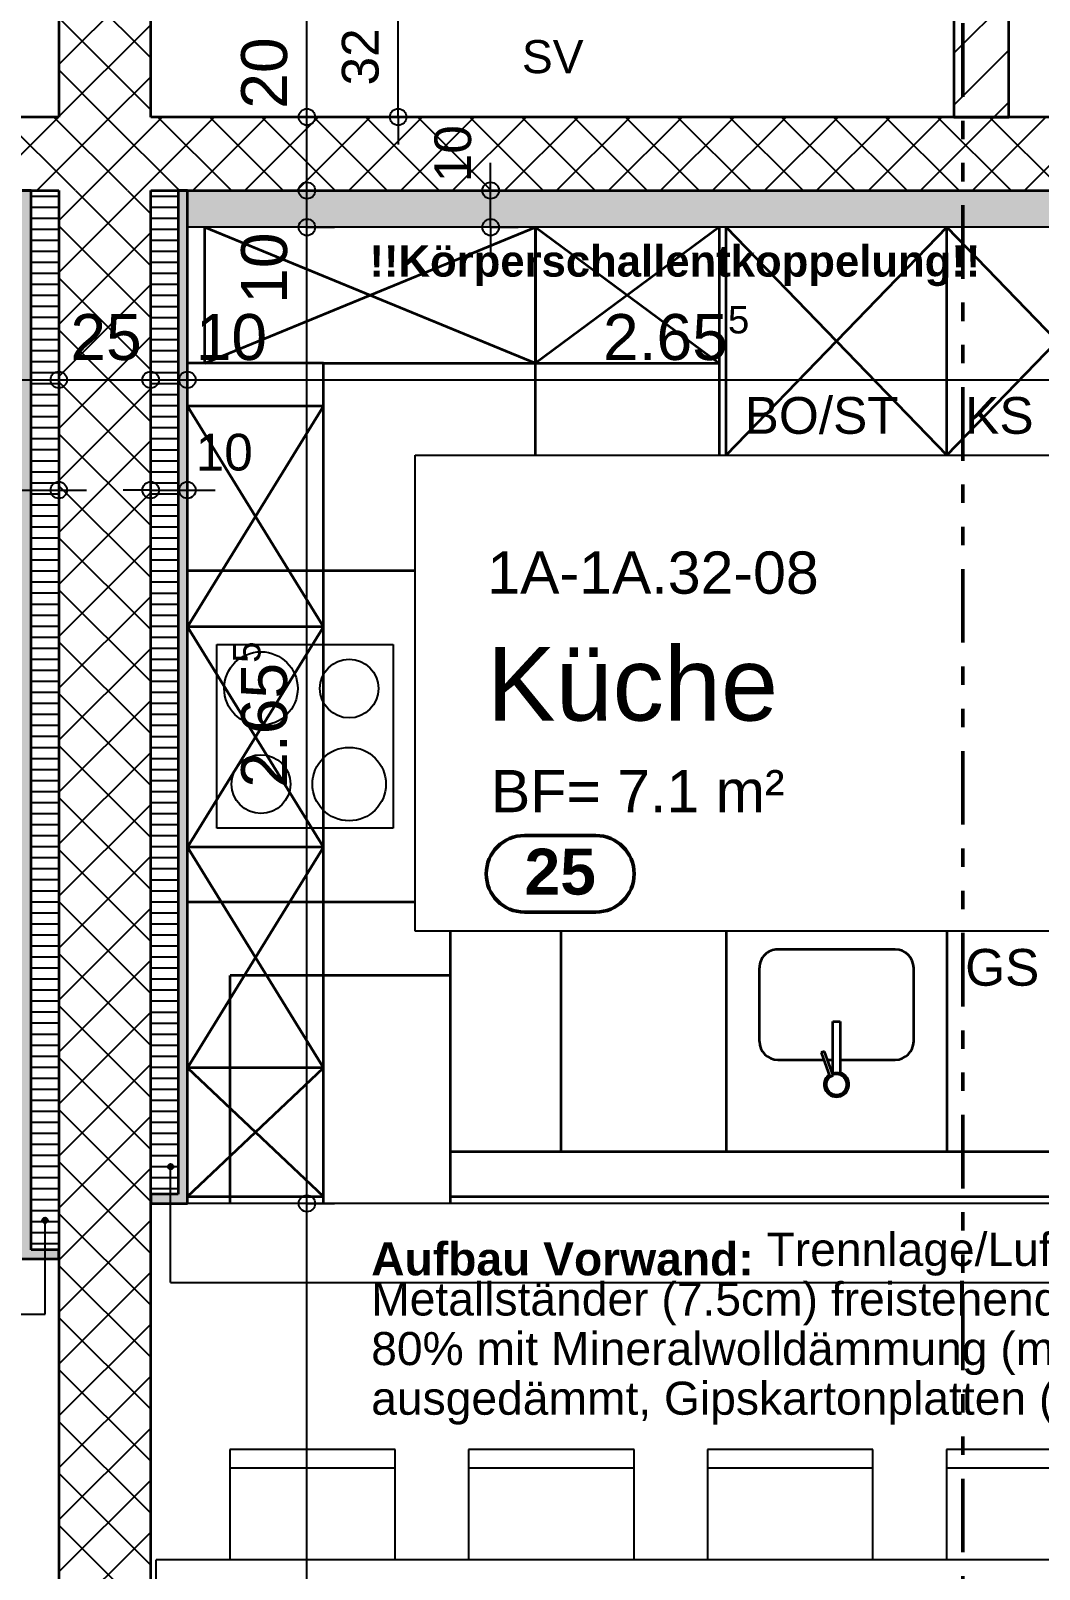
# Model space of a CAD drawing. Header units: centimetres. Extents: x 0.3 to 84.3, y 0.3 to 59.7.
# Drawn here: x 47.43 to 52.92, y 20.11 to 28.48 of the extents above; entities that cross this region are included whole.
import ezdxf

# ---------------------------------------------------------------- set-up
doc = ezdxf.new("R2010")
doc.units = ezdxf.units.CM
for name, pattern in [('AUSGEZOGEN', [0]), ('LINIE_23', [0.79, 0.4, -0.13, 0, -0.13, 0, -0.13]), ('RAND', [44.45, 12.7, -6.35, 12.7, -6.35, 0, -6.35]), ('VERDECKT', [9.525, 6.35, -3.175])]:
    doc.linetypes.add(name, pattern=pattern)
for name, color, linetype, lineweight in [('Bauachsen grob', 7, 'RAND', 25), ('Detailmasse', 7, 'AUSGEZOGEN', 25), ('Kueche', 7, 'AUSGEZOGEN', 25), ('Leichtbauwaende', 7, 'AUSGEZOGEN', 35), ('Raumbezeichnung', 7, 'AUSGEZOGEN', 35), ('Text Werkplan Ausfuehrung', 7, 'AUSGEZOGEN', 50), ('Wand Beton bewehrt', 7, 'AUSGEZOGEN', 35), ('Wand Mauerwerk tragend', 7, 'AUSGEZOGEN', 35), ('Werkplan- Ausfuehrungsmasse', 7, 'AUSGEZOGEN', 25)]:
    doc.layers.add(name, color=color, linetype=linetype, lineweight=lineweight)
for name, color, linetype, lineweight, true_color in [('Moebel', 7, 'AUSGEZOGEN', 25, 0xababab), ('Sanitaer Text', 7, 'AUSGEZOGEN', 35, 0x656565), ('Sanitaer Vermassung', 7, 'AUSGEZOGEN', 35, 0x656565)]:
    doc.layers.add(name, color=color, linetype=linetype, lineweight=lineweight, true_color=true_color)
doc.styles.add('ARIAL', font='ARIAL.TTF')

msp = doc.modelspace()

# ---------------------------------------------------------------- hatches: boundary and pattern name
at = {"layer": 'Leichtbauwaende', "linetype": 'AUSGEZOGEN', "lineweight": 25, "true_color": 0xc7c7c7}
for points in [[(47.386, 27.6097), (47.386, 21.8457), (47.436, 21.8457), (47.436, 27.6097)], [(48.286, 22.1477), (48.286, 27.6097), (48.236, 27.6097), (48.236, 22.1477)], [(48.286, 22.1477), (48.086, 22.1477), (48.086, 22.0977), (48.286, 22.0977)], [(47.586, 21.8457), (47.386, 21.8457), (47.386, 21.7957), (47.586, 21.7957)]]:
    msp.add_hatch(color=9, dxfattribs=at).paths.add_polyline_path(points)
at = {"layer": 'Leichtbauwaende', "linetype": 'AUSGEZOGEN', "lineweight": 25, "true_color": 0xe3e3e3}
msp.add_hatch(color=254, dxfattribs=at).paths.add_polyline_path([(48.286, 27.6097), (48.286, 27.4097), (53.596, 27.4097), (53.596, 27.6097)])
at = {"layer": 'Text Werkplan Ausfuehrung', "linetype": 'AUSGEZOGEN', "lineweight": 25}
for points in [[(48.1795, 22.2977), (48.2095, 22.2977), (48.2074, 22.3052)], [(48.1795, 22.2977), (48.2074, 22.3052), (48.1816, 22.3052)], [(48.1816, 22.2902), (48.2095, 22.2977), (48.1795, 22.2977)], [(48.1816, 22.3052), (48.2074, 22.3052), (48.202, 22.3106)], [(48.1816, 22.3052), (48.202, 22.3106), (48.187, 22.3106)], [(48.1816, 22.2902), (48.2074, 22.2902), (48.2095, 22.2977)], [(48.187, 22.2848), (48.2074, 22.2902), (48.1816, 22.2902)], [(48.187, 22.3106), (48.202, 22.3106), (48.1945, 22.3127)], [(48.187, 22.2848), (48.202, 22.2848), (48.2074, 22.2902)], [(48.202, 22.2848), (48.187, 22.2848), (48.1945, 22.2827)], [(47.4981, 22.0132), (47.5239, 22.0132), (47.5185, 22.0186)], [(47.4981, 22.0132), (47.5185, 22.0186), (47.5035, 22.0186)], [(47.5035, 22.0186), (47.5185, 22.0186), (47.511, 22.0207)], [(47.496, 22.0057), (47.526, 22.0057), (47.5239, 22.0132)], [(47.496, 22.0057), (47.5239, 22.0132), (47.4981, 22.0132)], [(47.4981, 21.9982), (47.526, 22.0057), (47.496, 22.0057)], [(47.4981, 21.9982), (47.5239, 21.9982), (47.526, 22.0057)], [(47.5035, 21.9928), (47.5239, 21.9982), (47.4981, 21.9982)], [(47.5035, 21.9928), (47.5185, 21.9928), (47.5239, 21.9982)], [(47.5185, 21.9928), (47.5035, 21.9928), (47.511, 21.9907)]]:
    msp.add_hatch(color=7, dxfattribs=at).paths.add_polyline_path(points)

# ---------------------------------------------------------------- linework, layer by layer
at = {"layer": 'Bauachsen grob', "color": 32, "linetype": 'LINIE_23', "lineweight": 50, "true_color": 0xc36e14}
msp.add_line((52.506, 1.3897), (52.506, 58.1), dxfattribs=at)
at = {"layer": 'Detailmasse', "color": 240, "linetype": 'AUSGEZOGEN', "lineweight": 25}
for p, q in [((49.936, 27.6097), (49.936, 27.7597)), ((49.936, 27.6097), (49.786, 27.6097)), ((49.936, 27.6097), (50.086, 27.6097)), ((49.936, 27.6097), (49.936, 27.6097)), ((49.936, 27.4097), (49.936, 27.6097)), ((49.936, 27.4097), (49.786, 27.4097)), ((49.936, 27.4097), (50.086, 27.4097)), ((49.936, 27.4097), (49.936, 27.4097)), ((49.936, 27.4097), (49.936, 27.2597)), ((47.586, 25.9797), (47.586, 26.1297)), ((48.086, 25.9797), (48.086, 26.1297)), ((48.286, 25.9797), (48.286, 26.1297)), ((47.386, 25.9797), (47.586, 25.9797)), ((47.586, 25.9797), (47.586, 25.8297)), ((47.586, 25.9797), (47.586, 25.9797)), ((47.586, 25.9797), (47.736, 25.9797)), ((48.086, 25.9797), (47.936, 25.9797)), ((48.086, 25.9797), (48.086, 25.8297)), ((48.086, 25.9797), (48.086, 25.9797)), ((48.086, 25.9797), (48.286, 25.9797)), ((48.286, 25.9797), (48.286, 25.8297)), ((48.286, 25.9797), (48.286, 25.9797)), ((48.286, 25.9797), (48.436, 25.9797))]:
    msp.add_line(p, q, dxfattribs=at)
for centre in [(49.936, 27.6097), (49.936, 27.4097), (47.586, 25.9797), (48.086, 25.9797), (48.286, 25.9797)]:
    msp.add_circle(centre, 0.045, dxfattribs=at)
at = {"layer": 'Kueche', "color": 7, "linetype": 'RAND', "lineweight": 35}
for p, q in [((48.38, 26.6697), (48.38, 27.4097)), ((48.38, 27.4097), (50.18, 26.6697)), ((48.38, 26.6697), (50.18, 27.4097)), ((50.18, 27.4097), (50.18, 26.6697)), ((50.18, 27.4097), (51.18, 26.6697)), ((51.18, 27.4097), (50.18, 26.6697)), ((49.026, 26.6697), (48.286, 26.6697)), ((49.026, 22.0977), (49.026, 26.6697)), ((49.026, 26.6697), (51.18, 26.6697)), ((49.026, 26.4357), (48.286, 26.4357)), ((48.286, 26.4357), (49.026, 25.2357)), ((48.286, 25.2357), (49.026, 26.4357)), ((49.026, 25.2357), (48.286, 25.2357)), ((49.026, 25.2357), (48.286, 24.0357)), ((49.026, 24.0357), (48.286, 25.2357)), ((49.026, 24.0357), (48.286, 24.0357)), ((48.286, 24.0357), (49.026, 22.8357)), ((49.026, 24.0357), (48.286, 22.8357)), ((49.026, 22.8357), (48.286, 22.8357)), ((48.286, 22.8357), (49.026, 22.1357)), ((48.286, 22.1357), (49.026, 22.8357)), ((48.286, 22.1357), (49.026, 22.1357))]:
    msp.add_line(p, q, dxfattribs=at)
at = {"layer": 'Kueche', "color": 7, "linetype": 'VERDECKT', "lineweight": 35}
for p, q in [((50.18, 26.1697), (50.18, 27.4097)), ((49.526, 25.5397), (48.286, 25.5397)), ((48.286, 23.7397), (49.526, 23.7397)), ((49.718, 22.0977), (49.718, 23.5797)), ((50.318, 23.5797), (50.318, 22.3797)), ((51.218, 23.5797), (51.218, 22.3797)), ((51.218, 23.5797), (51.218, 22.3797)), ((52.418, 23.5797), (52.418, 22.3797)), ((48.518, 22.0977), (48.518, 23.3377)), ((49.718, 23.3377), (48.518, 23.3377)), ((49.718, 22.3797), (53.618, 22.3797)), ((49.718, 22.1357), (53.618, 22.1357))]:
    msp.add_line(p, q, dxfattribs=at)
at = {"layer": 'Kueche', "color": 7, "linetype": 'AUSGEZOGEN', "lineweight": 35}
for p, q in [((51.18, 27.4097), (51.18, 26.1697)), ((51.218, 26.1697), (51.218, 27.4097)), ((51.218, 27.4097), (52.418, 26.1697)), ((52.418, 27.4097), (51.218, 26.1697)), ((52.418, 26.1697), (52.418, 27.4097)), ((52.418, 27.4097), (53.618, 26.1697)), ((52.418, 26.1697), (53.618, 27.4097)), ((52.138, 23.4797), (51.498, 23.4797)), ((51.398, 22.9797), (51.398, 23.3797)), ((52.238, 22.9797), (52.238, 23.3797)), ((51.798, 22.8023), (51.798, 23.0871)), ((51.798, 23.0871), (51.838, 23.0871)), ((51.838, 23.0871), (51.838, 22.8023)), ((51.498, 22.8797), (51.7477, 22.8797)), ((51.7524, 22.9252), (51.7336, 22.9184)), ((51.7336, 22.9184), (51.7815, 22.7867)), ((51.8, 22.7943), (51.7524, 22.9252)), ((51.7689, 22.8797), (51.798, 22.8797)), ((51.838, 22.8797), (52.138, 22.8797)), ((52.138, 22.8797), (52.138, 22.8797)), ((51.7815, 22.7867), (51.8, 22.7943)), ((51.7968, 22.8032), (51.798, 22.8037)), ((51.8008, 22.8034), (51.798, 22.8023)), ((51.838, 22.8023), (51.8352, 22.8034))]:
    msp.add_line(p, q, dxfattribs=at)
at = {"layer": 'Kueche', "color": 7, "linetype": 'AUSGEZOGEN', "lineweight": 25}
for p, q in [((49.526, 23.5797), (49.526, 26.1697)), ((49.526, 26.1697), (53.656, 26.1697)), ((48.446, 25.1397), (49.406, 25.1397)), ((48.446, 24.1397), (48.446, 25.1397)), ((49.406, 25.1397), (49.406, 24.1397)), ((49.406, 24.1397), (48.446, 24.1397)), ((53.656, 23.5797), (49.526, 23.5797)), ((53.656, 22.0977), (48.086, 22.0977))]:
    msp.add_line(p, q, dxfattribs=at)
for centre, radius in [((48.686, 24.8997), 0.2), ((49.166, 24.8997), 0.16), ((48.686, 24.3797), 0.16), ((49.166, 24.3797), 0.2)]:
    msp.add_circle(centre, radius, dxfattribs=at)
at = {"layer": 'Kueche', "color": 7, "linetype": 'AUSGEZOGEN', "lineweight": 35}
for centre, radius, start, end in [((51.498, 23.3797), 0.1, 90.00001, 180.00001), ((52.138, 23.3797), 0.1, 0.00005, 90.00001), ((51.498, 22.9797), 0.1, 180.00008, 270.00008), ((52.138, 22.9797), 0.1, 270.00008, 0.00006), ((51.818, 22.745), 0.067, 127.35545, 72.64455), ((51.818, 22.745), 0.0564, 130.764, 110), ((51.818, 22.745), 0.067, 107.35545, 110), ((51.818, 22.759), 0.0476, 68.84902, 111.15098)]:
    msp.add_arc(centre, radius, start, end, dxfattribs=at)
at = {"layer": 'Leichtbauwaende', "color": 7, "linetype": 'AUSGEZOGEN', "lineweight": 35}
for p, q in [((47.436, 27.6097), (47.386, 27.6097)), ((47.436, 21.8457), (47.436, 27.6097)), ((48.286, 27.6097), (48.236, 27.6097)), ((48.236, 27.6097), (48.236, 27.4097)), ((48.286, 27.4097), (48.286, 27.6097)), ((48.236, 27.4097), (48.236, 22.2617)), ((48.286, 22.2617), (48.286, 27.4097)), ((48.236, 22.2617), (48.236, 22.1477)), ((48.286, 22.1477), (48.286, 22.2617)), ((48.236, 22.1477), (48.086, 22.1477)), ((48.086, 22.1477), (48.086, 22.0977)), ((48.286, 22.0977), (48.286, 22.1477)), ((48.086, 22.0977), (48.286, 22.0977)), ((47.386, 21.7957), (47.586, 21.7957)), ((47.586, 21.8457), (47.436, 21.8457)), ((47.586, 21.7957), (47.586, 21.8457))]:
    msp.add_line(p, q, dxfattribs=at)
at = {"layer": 'Leichtbauwaende', "color": 7, "linetype": 'AUSGEZOGEN', "lineweight": 25}
for p, q in [((47.436, 27.6097), (47.436, 21.8457)), ((47.586, 27.6097), (47.436, 27.6097)), ((47.436, 27.5797), (47.5857, 27.5797)), ((47.586, 21.8457), (47.586, 27.6097)), ((48.236, 27.6097), (48.086, 27.6097)), ((48.086, 27.6097), (48.086, 22.1477)), ((48.236, 27.5777), (48.0863, 27.5777)), ((48.236, 22.1477), (48.236, 27.6097)), ((47.436, 27.5197), (47.5857, 27.5197)), ((47.436, 27.4597), (47.5857, 27.4597)), ((48.236, 27.5177), (48.0863, 27.5177)), ((47.436, 27.3997), (47.5857, 27.3997)), ((48.236, 27.4577), (48.0863, 27.4577)), ((48.236, 27.3977), (48.0863, 27.3977)), ((53.596, 27.4097), (48.286, 27.4097)), ((47.436, 27.3397), (47.5857, 27.3397)), ((48.236, 27.3377), (48.0863, 27.3377)), ((47.436, 27.2797), (47.5857, 27.2797)), ((47.436, 27.2197), (47.5857, 27.2197)), ((48.236, 27.2777), (48.0863, 27.2777)), ((48.236, 27.2177), (48.0863, 27.2177)), ((47.436, 27.1597), (47.5857, 27.1597)), ((48.236, 27.1577), (48.0863, 27.1577)), ((47.436, 27.0997), (47.5857, 27.0997)), ((48.236, 27.0977), (48.0863, 27.0977)), ((47.436, 27.0397), (47.5857, 27.0397)), ((47.436, 26.9797), (47.5857, 26.9797)), ((48.236, 27.0377), (48.0863, 27.0377)), ((48.236, 26.9777), (48.0863, 26.9777)), ((47.436, 26.9197), (47.5857, 26.9197)), ((48.236, 26.9177), (48.0863, 26.9177)), ((47.436, 26.8597), (47.5857, 26.8597)), ((47.436, 26.7997), (47.5857, 26.7997)), ((48.236, 26.8577), (48.0863, 26.8577)), ((48.236, 26.7977), (48.0863, 26.7977)), ((47.436, 26.7397), (47.5857, 26.7397)), ((48.236, 26.7377), (48.0863, 26.7377)), ((47.436, 26.6797), (47.5857, 26.6797)), ((48.236, 26.6777), (48.0863, 26.6777)), ((47.436, 26.6197), (47.5857, 26.6197)), ((47.436, 26.5597), (47.5857, 26.5597)), ((48.236, 26.6177), (48.0863, 26.6177)), ((48.236, 26.5577), (48.0863, 26.5577)), ((47.436, 26.4997), (47.5857, 26.4997)), ((48.236, 26.4977), (48.0863, 26.4977)), ((47.436, 26.4397), (47.5857, 26.4397)), ((47.436, 26.3797), (47.5857, 26.3797)), ((48.236, 26.4377), (48.0863, 26.4377)), ((48.236, 26.3777), (48.0863, 26.3777)), ((47.436, 26.3197), (47.5857, 26.3197)), ((48.236, 26.3177), (48.0863, 26.3177)), ((47.436, 26.2597), (47.5857, 26.2597)), ((48.236, 26.2577), (48.0863, 26.2577)), ((47.436, 26.1997), (47.5857, 26.1997)), ((47.436, 26.1397), (47.5857, 26.1397)), ((48.236, 26.1977), (48.0863, 26.1977)), ((48.236, 26.1377), (48.0863, 26.1377)), ((47.436, 26.0797), (47.5857, 26.0797)), ((48.236, 26.0777), (48.0863, 26.0777)), ((47.436, 26.0197), (47.5857, 26.0197)), ((47.436, 25.9597), (47.5857, 25.9597)), ((48.236, 26.0177), (48.0863, 26.0177)), ((48.236, 25.9577), (48.0863, 25.9577)), ((47.436, 25.8997), (47.5857, 25.8997)), ((48.236, 25.8977), (48.0863, 25.8977)), ((47.436, 25.8397), (47.5857, 25.8397)), ((48.236, 25.8377), (48.0863, 25.8377)), ((47.436, 25.7797), (47.5857, 25.7797)), ((47.436, 25.7197), (47.5857, 25.7197)), ((48.236, 25.7777), (48.0863, 25.7777)), ((48.236, 25.7177), (48.0863, 25.7177)), ((47.436, 25.6597), (47.5857, 25.6597)), ((48.236, 25.6577), (48.0863, 25.6577)), ((47.436, 25.5997), (47.5857, 25.5997)), ((47.436, 25.5397), (47.5857, 25.5397)), ((48.236, 25.5977), (48.0863, 25.5977)), ((48.236, 25.5377), (48.0863, 25.5377)), ((47.436, 25.4797), (47.5857, 25.4797)), ((48.236, 25.4777), (48.0863, 25.4777)), ((47.436, 25.4197), (47.5857, 25.4197)), ((48.236, 25.4177), (48.0863, 25.4177)), ((47.436, 25.3597), (47.5857, 25.3597)), ((47.436, 25.2997), (47.5857, 25.2997)), ((48.236, 25.3577), (48.0863, 25.3577)), ((48.236, 25.2977), (48.0863, 25.2977)), ((47.436, 25.2397), (47.5857, 25.2397)), ((48.236, 25.2377), (48.0863, 25.2377)), ((47.436, 25.1797), (47.5857, 25.1797)), ((47.436, 25.1197), (47.5857, 25.1197)), ((48.236, 25.1777), (48.0863, 25.1777)), ((47.436, 25.0597), (47.5857, 25.0597)), ((48.236, 24.8777), (48.0863, 24.8777)), ((48.236, 22.6577), (48.0863, 22.6577)), ((47.436, 22.5397), (47.5857, 22.5397)), ((48.236, 22.5977), (48.0863, 22.5977)), ((48.236, 22.5377), (48.0863, 22.5377)), ((47.436, 22.4797), (47.5857, 22.4797)), ((48.236, 22.4777), (48.0863, 22.4777)), ((47.436, 22.4197), (47.5857, 22.4197)), ((47.436, 22.3597), (47.5857, 22.3597)), ((48.236, 22.4177), (48.0863, 22.4177)), ((48.236, 22.3577), (48.0863, 22.3577)), ((47.436, 22.2997), (47.5857, 22.2997)), ((48.236, 22.2977), (48.0863, 22.2977)), ((47.436, 22.2397), (47.5857, 22.2397)), ((48.236, 22.2377), (48.0863, 22.2377)), ((47.436, 22.1797), (47.5857, 22.1797)), ((47.436, 22.1197), (47.5857, 22.1197)), ((48.086, 22.1477), (48.236, 22.1477)), ((48.236, 22.1777), (48.0863, 22.1777)), ((47.436, 22.0597), (47.5857, 22.0597)), ((47.436, 21.9997), (47.5857, 21.9997)), ((47.436, 21.9397), (47.5857, 21.9397)), ((47.436, 21.8797), (47.5857, 21.8797)), ((47.436, 21.8457), (47.586, 21.8457))]:
    msp.add_line(p, q, dxfattribs=at)
for points in [[(48.236, 25.1177), (48.236, 25.1177), (48.0863, 25.1177)], [(48.236, 25.0577), (48.236, 25.0577), (48.0863, 25.0577)], [(47.436, 24.9997), (47.436, 24.9997), (47.5857, 24.9997)], [(48.236, 24.9977), (48.236, 24.9977), (48.0863, 24.9977)], [(47.436, 24.9397), (47.436, 24.9397), (47.5857, 24.9397)], [(47.436, 24.8797), (47.436, 24.8797), (47.5857, 24.8797)], [(48.236, 24.9377), (48.236, 24.9377), (48.0863, 24.9377)], [(47.436, 24.8197), (47.436, 24.8197), (47.5857, 24.8197)], [(48.236, 24.8177), (48.236, 24.8177), (48.0863, 24.8177)], [(47.436, 24.7597), (47.436, 24.7597), (47.5857, 24.7597)], [(47.436, 24.6997), (47.436, 24.6997), (47.5857, 24.6997)], [(48.236, 24.7577), (48.236, 24.7577), (48.0863, 24.7577)], [(48.236, 24.6977), (48.236, 24.6977), (48.0863, 24.6977)], [(47.436, 24.6397), (47.436, 24.6397), (47.5857, 24.6397)], [(48.236, 24.6377), (48.236, 24.6377), (48.0863, 24.6377)], [(47.436, 24.5797), (47.436, 24.5797), (47.5857, 24.5797)], [(48.236, 24.5777), (48.236, 24.5777), (48.0863, 24.5777)], [(47.436, 24.5197), (47.436, 24.5197), (47.5857, 24.5197)], [(47.436, 24.4597), (47.436, 24.4597), (47.5857, 24.4597)], [(48.236, 24.5177), (48.236, 24.5177), (48.0863, 24.5177)], [(48.236, 24.4577), (48.236, 24.4577), (48.0863, 24.4577)], [(47.436, 24.3997), (47.436, 24.3997), (47.5857, 24.3997)], [(48.236, 24.3977), (48.236, 24.3977), (48.0863, 24.3977)], [(47.436, 24.3397), (47.436, 24.3397), (47.5857, 24.3397)], [(47.436, 24.2797), (47.436, 24.2797), (47.5857, 24.2797)], [(48.236, 24.3377), (48.236, 24.3377), (48.0863, 24.3377)], [(47.436, 24.2197), (47.436, 24.2197), (47.5857, 24.2197)], [(48.236, 24.2777), (48.236, 24.2777), (48.0863, 24.2777)], [(48.236, 24.2177), (48.236, 24.2177), (48.0863, 24.2177)], [(47.436, 24.1597), (47.436, 24.1597), (47.5857, 24.1597)], [(48.236, 24.1577), (48.236, 24.1577), (48.0863, 24.1577)], [(47.436, 24.0997), (47.436, 24.0997), (47.5857, 24.0997)], [(47.436, 24.0397), (47.436, 24.0397), (47.5857, 24.0397)], [(48.236, 24.0977), (48.236, 24.0977), (48.0863, 24.0977)], [(48.236, 24.0377), (48.236, 24.0377), (48.0863, 24.0377)], [(47.436, 23.9797), (47.436, 23.9797), (47.5857, 23.9797)], [(48.236, 23.9777), (48.236, 23.9777), (48.0863, 23.9777)], [(47.436, 23.9197), (47.436, 23.9197), (47.5857, 23.9197)], [(47.436, 23.8597), (47.436, 23.8597), (47.5857, 23.8597)], [(48.236, 23.9177), (48.236, 23.9177), (48.0863, 23.9177)], [(47.436, 23.7997), (47.436, 23.7997), (47.5857, 23.7997)], [(48.236, 23.8577), (48.236, 23.8577), (48.0863, 23.8577)], [(48.236, 23.7977), (48.236, 23.7977), (48.0863, 23.7977)], [(47.436, 23.7397), (47.436, 23.7397), (47.5857, 23.7397)], [(48.236, 23.7377), (48.236, 23.7377), (48.0863, 23.7377)], [(47.436, 23.6797), (47.436, 23.6797), (47.5857, 23.6797)], [(47.436, 23.6197), (47.436, 23.6197), (47.5857, 23.6197)], [(48.236, 23.6777), (48.236, 23.6777), (48.0863, 23.6777)], [(48.236, 23.6177), (48.236, 23.6177), (48.0863, 23.6177)], [(47.436, 23.5597), (47.436, 23.5597), (47.5857, 23.5597)], [(48.236, 23.5577), (48.236, 23.5577), (48.0863, 23.5577)], [(47.436, 23.4997), (47.436, 23.4997), (47.5857, 23.4997)], [(48.236, 23.4977), (48.236, 23.4977), (48.0863, 23.4977)], [(47.436, 23.4397), (47.436, 23.4397), (47.5857, 23.4397)], [(47.436, 23.3797), (47.436, 23.3797), (47.5857, 23.3797)], [(48.236, 23.4377), (48.236, 23.4377), (48.0863, 23.4377)], [(48.236, 23.3777), (48.236, 23.3777), (48.0863, 23.3777)], [(47.436, 23.3197), (47.436, 23.3197), (47.5857, 23.3197)], [(48.236, 23.3177), (48.236, 23.3177), (48.0863, 23.3177)], [(47.436, 23.2597), (47.436, 23.2597), (47.5857, 23.2597)], [(47.436, 23.1997), (47.436, 23.1997), (47.5857, 23.1997)], [(48.236, 23.2577), (48.236, 23.2577), (48.0863, 23.2577)], [(48.236, 23.1977), (48.236, 23.1977), (48.0863, 23.1977)], [(47.436, 23.1397), (47.436, 23.1397), (47.5857, 23.1397)], [(48.236, 23.1377), (48.236, 23.1377), (48.0863, 23.1377)], [(47.436, 23.0797), (47.436, 23.0797), (47.5857, 23.0797)], [(48.236, 23.0777), (48.236, 23.0777), (48.0863, 23.0777)], [(47.436, 23.0197), (47.436, 23.0197), (47.5857, 23.0197)], [(47.436, 22.9597), (47.436, 22.9597), (47.5857, 22.9597)], [(48.236, 23.0177), (48.236, 23.0177), (48.0863, 23.0177)], [(48.236, 22.9577), (48.236, 22.9577), (48.0863, 22.9577)], [(47.436, 22.8997), (47.436, 22.8997), (47.5857, 22.8997)], [(48.236, 22.8977), (48.236, 22.8977), (48.0863, 22.8977)], [(47.436, 22.8397), (47.436, 22.8397), (47.5857, 22.8397)], [(47.436, 22.7797), (47.436, 22.7797), (47.5857, 22.7797)], [(48.236, 22.8377), (48.236, 22.8377), (48.0863, 22.8377)], [(48.236, 22.7777), (48.236, 22.7777), (48.0863, 22.7777)], [(47.436, 22.7197), (47.436, 22.7197), (47.5857, 22.7197)], [(48.236, 22.7177), (48.236, 22.7177), (48.0863, 22.7177)], [(47.436, 22.6597), (47.436, 22.6597), (47.5857, 22.6597)], [(47.436, 22.5997), (47.436, 22.5997), (47.5857, 22.5997)]]:
    msp.add_lwpolyline(points, dxfattribs=at)
at = {"layer": 'Moebel', "color": 253, "linetype": 'AUSGEZOGEN', "lineweight": 25, "true_color": 0xababab}
for p, q in [((48.516, 20.7587), (48.516, 20.1587)), ((49.416, 20.7587), (48.516, 20.7587)), ((49.416, 20.1587), (49.416, 20.7587)), ((49.816, 20.7587), (49.816, 20.1587)), ((50.716, 20.7587), (49.816, 20.7587)), ((50.716, 20.1587), (50.716, 20.7587)), ((51.116, 20.7587), (51.116, 20.1587)), ((52.016, 20.7587), (51.116, 20.7587)), ((52.016, 20.1587), (52.016, 20.7587)), ((52.416, 20.7587), (52.416, 20.1587)), ((53.316, 20.7587), (52.416, 20.7587)), ((48.516, 20.6587), (49.416, 20.6587)), ((49.816, 20.6587), (50.716, 20.6587)), ((51.116, 20.6587), (52.016, 20.6587)), ((52.416, 20.6587), (53.316, 20.6587)), ((48.116, 18.5587), (48.116, 20.1587)), ((53.716, 20.1587), (48.116, 20.1587))]:
    msp.add_line(p, q, dxfattribs=at)
at = {"layer": 'Sanitaer Vermassung', "color": 240, "linetype": 'AUSGEZOGEN', "lineweight": 25}
for p, q in [((49.4327, 28.0097), (49.4327, 28.6497)), ((47.386, 28.0097), (47.536, 28.0097)), ((49.4327, 28.0097), (49.2827, 28.0097)), ((49.4327, 28.0097), (49.5827, 28.0097)), ((49.4327, 28.0097), (49.4327, 28.0097)), ((49.4327, 28.0097), (49.4327, 27.8597))]:
    msp.add_line(p, q, dxfattribs=at)
msp.add_circle((49.4327, 28.0097), 0.045, dxfattribs=at)
at = {"layer": 'Text Werkplan Ausfuehrung', "color": 240, "linetype": 'AUSGEZOGEN', "lineweight": 50}
for p, q in [((50.5086, 24.0998), (50.1202, 24.0998)), ((50.5086, 23.6831), (50.1202, 23.6831))]:
    msp.add_line(p, q, dxfattribs=at)
at = {"layer": 'Text Werkplan Ausfuehrung', "color": 7, "linetype": 'AUSGEZOGEN', "lineweight": 25}
for p, q in [((48.1795, 22.2977), (48.1795, 22.2977)), ((48.1945, 22.3127), (48.1945, 22.3127)), ((48.1945, 21.6677), (48.1945, 22.2977)), ((48.1945, 22.2827), (48.1945, 22.2827)), ((48.2095, 22.2977), (48.2095, 22.2977)), ((47.511, 22.0207), (47.511, 22.0207)), ((47.496, 22.0057), (47.496, 22.0057)), ((47.511, 21.4957), (47.511, 22.0057)), ((47.511, 21.9907), (47.511, 21.9907)), ((47.526, 22.0057), (47.526, 22.0057)), ((48.1945, 21.6677), (53.1252, 21.6677)), ((42.016, 21.4957), (47.511, 21.4957))]:
    msp.add_line(p, q, dxfattribs=at)
for centre in [(48.1945, 22.2977), (47.511, 22.0057)]:
    msp.add_circle(centre, 0.015, dxfattribs=at)
at = {"layer": 'Text Werkplan Ausfuehrung', "color": 240, "linetype": 'AUSGEZOGEN', "lineweight": 50}
for centre, start, end in [((50.1202, 23.8914), 90, 270), ((50.5086, 23.8914), 270, 90)]:
    msp.add_arc(centre, 0.2083, start, end, dxfattribs=at)
at = {"layer": 'Wand Beton bewehrt', "color": 7, "linetype": 'AUSGEZOGEN', "lineweight": 25}
for p, q in [((47.586, 28.8316), (48.086, 28.3316)), ((47.586, 28.295), (48.086, 28.795)), ((47.586, 28.5487), (48.086, 28.0487)), ((47.586, 28.0121), (48.086, 28.5121)), ((47.586, 28.2659), (47.8421, 28.0097)), ((47.8664, 28.0097), (48.086, 28.2293)), ((47.1836, 27.6097), (47.5836, 28.0097)), ((47.6764, 27.6097), (47.2764, 28.0097)), ((47.4664, 27.6097), (47.8664, 28.0097)), ((47.9593, 27.6097), (47.5593, 28.0097)), ((47.7493, 27.6097), (48.1493, 28.0097)), ((48.2421, 27.6097), (47.8421, 28.0097)), ((48.0321, 27.6097), (48.4321, 28.0097)), ((48.525, 27.6097), (48.125, 28.0097)), ((48.315, 27.6097), (48.715, 28.0097)), ((48.8078, 27.6097), (48.4078, 28.0097)), ((48.5978, 27.6097), (48.9978, 28.0097)), ((49.0907, 27.6097), (48.6907, 28.0097)), ((48.8807, 27.6097), (49.2807, 28.0097)), ((49.3735, 27.6097), (48.9735, 28.0097)), ((49.1635, 27.6097), (49.5635, 28.0097)), ((49.6563, 27.6097), (49.2563, 28.0097)), ((49.4463, 27.6097), (49.8463, 28.0097)), ((49.9392, 27.6097), (49.5392, 28.0097)), ((49.7292, 27.6097), (50.1292, 28.0097)), ((50.222, 27.6097), (49.822, 28.0097)), ((50.012, 27.6097), (50.412, 28.0097)), ((50.5049, 27.6097), (50.1049, 28.0097)), ((50.2949, 27.6097), (50.6949, 28.0097)), ((50.7877, 27.6097), (50.3877, 28.0097)), ((50.5777, 27.6097), (50.9777, 28.0097)), ((51.0706, 27.6097), (50.6706, 28.0097)), ((50.8606, 27.6097), (51.2606, 28.0097)), ((51.3534, 27.6097), (50.9534, 28.0097)), ((51.1434, 27.6097), (51.5434, 28.0097)), ((51.6362, 27.6097), (51.2362, 28.0097)), ((51.4262, 27.6097), (51.8262, 28.0097)), ((51.9191, 27.6097), (51.5191, 28.0097)), ((51.7091, 27.6097), (52.1091, 28.0097)), ((52.2019, 27.6097), (51.8019, 28.0097)), ((51.9919, 27.6097), (52.3919, 28.0097)), ((52.4848, 27.6097), (52.0848, 28.0097)), ((52.2748, 27.6097), (52.6748, 28.0097)), ((52.7676, 27.6097), (52.3676, 28.0097)), ((52.5576, 27.6097), (52.9576, 28.0097)), ((53.0505, 27.6097), (52.6505, 28.0097)), ((52.8405, 27.6097), (53.2404, 28.0097)), ((47.586, 27.1636), (48.0321, 27.6097)), ((47.586, 27.4465), (47.7493, 27.6097))]:
    msp.add_line(p, q, dxfattribs=at)
at = {"layer": 'Wand Beton bewehrt', "color": 7, "linetype": 'AUSGEZOGEN', "lineweight": 35}
for p, q in [((47.586, 28.5397), (47.586, 28.0097)), ((48.086, 28.0097), (48.086, 28.5397)), ((47.586, 28.0097), (43.216, 28.0097)), ((52.456, 28.0097), (48.086, 28.0097)), ((52.756, 28.0097), (52.456, 28.0097)), ((53.636, 28.0097), (52.756, 28.0097)), ((47.386, 27.6097), (47.436, 27.6097)), ((47.436, 27.6097), (47.586, 27.6097)), ((47.586, 27.6097), (47.586, 21.8457)), ((48.086, 27.6097), (48.236, 27.6097)), ((48.086, 22.1477), (48.086, 27.6097)), ((48.236, 27.6097), (48.286, 27.6097)), ((48.286, 27.6097), (53.596, 27.6097)), ((48.086, 22.0977), (48.086, 22.1477)), ((48.086, 16.6197), (48.086, 22.0977)), ((47.586, 21.8457), (47.586, 21.7957)), ((47.586, 21.7957), (47.586, 16.6197))]:
    msp.add_line(p, q, dxfattribs=at)
at = {"layer": 'Wand Beton bewehrt', "color": 7, "linetype": 'AUSGEZOGEN', "lineweight": 25}
for points in [[(47.6764, 27.6097), (48.086, 27.2002), (48.086, 27.2002)], [(47.9593, 27.6097), (48.086, 27.483), (48.086, 27.483)], [(47.586, 27.4173), (48.086, 26.9173), (48.086, 26.9173)], [(47.586, 26.8808), (48.086, 27.3808), (48.086, 27.3808)], [(47.586, 27.1345), (48.086, 26.6345), (48.086, 26.6345)], [(47.586, 26.5979), (48.086, 27.0979), (48.086, 27.0979)], [(47.586, 26.8517), (48.086, 26.3517), (48.086, 26.3517)], [(47.586, 26.3151), (48.086, 26.8151), (48.086, 26.8151)], [(47.586, 26.5688), (48.086, 26.0688), (48.086, 26.0688)], [(47.586, 26.0322), (48.086, 26.5322), (48.086, 26.5322)], [(47.586, 26.286), (48.086, 25.786), (48.086, 25.786)], [(47.586, 25.7494), (48.086, 26.2494), (48.086, 26.2494)], [(47.586, 26.0031), (48.086, 25.5031), (48.086, 25.5031)], [(47.586, 25.4666), (48.086, 25.9666), (48.086, 25.9666)], [(47.586, 25.7203), (48.086, 25.2203), (48.086, 25.2203)], [(47.586, 25.1837), (48.086, 25.6837), (48.086, 25.6837)], [(47.586, 25.4374), (48.086, 24.9374), (48.086, 24.9374)], [(47.586, 24.9009), (48.086, 25.4009), (48.086, 25.4009)], [(47.586, 25.1546), (48.086, 24.6546), (48.086, 24.6546)], [(47.586, 24.618), (48.086, 25.118), (48.086, 25.118)], [(47.586, 24.8718), (48.086, 24.3718), (48.086, 24.3718)], [(47.586, 24.3352), (48.086, 24.8352), (48.086, 24.8352)], [(47.586, 24.5889), (48.086, 24.0889), (48.086, 24.0889)], [(47.586, 24.0523), (48.086, 24.5523), (48.086, 24.5523)], [(47.586, 24.3061), (48.086, 23.8061), (48.086, 23.8061)], [(47.586, 23.7695), (48.086, 24.2695), (48.086, 24.2695)], [(47.586, 24.0232), (48.086, 23.5232), (48.086, 23.5232)], [(47.586, 23.4867), (48.086, 23.9867), (48.086, 23.9867)], [(47.586, 23.7404), (48.086, 23.2404), (48.086, 23.2404)], [(47.586, 23.2038), (48.086, 23.7038), (48.086, 23.7038)], [(47.586, 23.4575), (48.086, 22.9575), (48.086, 22.9575)], [(47.586, 22.921), (48.086, 23.421), (48.086, 23.421)], [(47.586, 23.1747), (48.086, 22.6747), (48.086, 22.6747)], [(47.586, 22.6381), (48.086, 23.1381), (48.086, 23.1381)], [(47.586, 22.8919), (48.086, 22.3919), (48.086, 22.3919)], [(47.586, 22.3553), (48.086, 22.8553), (48.086, 22.8553)], [(47.586, 22.609), (48.086, 22.109), (48.086, 22.109)], [(47.586, 22.0724), (48.086, 22.5724), (48.086, 22.5724)], [(47.586, 22.3262), (48.086, 21.8262), (48.086, 21.8262)], [(47.586, 21.7896), (48.086, 22.2896), (48.086, 22.2896)], [(47.586, 22.0433), (48.086, 21.5433), (48.086, 21.5433)], [(47.586, 21.5068), (48.086, 22.0068), (48.086, 22.0068)], [(47.586, 21.7605), (48.086, 21.2605), (48.086, 21.2605)], [(47.586, 21.2239), (48.086, 21.7239), (48.086, 21.7239)], [(47.586, 21.4776), (48.086, 20.9776), (48.086, 20.9776)], [(47.586, 20.9411), (48.086, 21.4411), (48.086, 21.4411)], [(47.586, 21.1948), (48.086, 20.6948), (48.086, 20.6948)], [(47.586, 20.6582), (48.086, 21.1582), (48.086, 21.1582)], [(47.586, 20.912), (48.086, 20.412), (48.086, 20.412)], [(47.586, 20.3754), (48.086, 20.8754), (48.086, 20.8754)], [(47.586, 20.6291), (48.086, 20.1291), (48.086, 20.1291)], [(47.586, 20.0925), (48.086, 20.5925), (48.086, 20.5925)], [(47.586, 20.3463), (48.086, 19.8463), (48.086, 19.8463)], [(47.586, 19.8097), (48.086, 20.3097), (48.086, 20.3097)]]:
    msp.add_lwpolyline(points, dxfattribs=at)
at = {"layer": 'Wand Mauerwerk tragend', "color": 7, "linetype": 'AUSGEZOGEN', "lineweight": 35}
for p, q in [((52.756, 28.0097), (52.756, 29.8497)), ((52.456, 28.5397), (52.456, 28.0097)), ((52.456, 28.0097), (52.756, 28.0097))]:
    msp.add_line(p, q, dxfattribs=at)
at = {"layer": 'Wand Mauerwerk tragend', "color": 7, "linetype": 'AUSGEZOGEN', "lineweight": 25}
for points in [[(52.456, 28.3567), (52.756, 28.6567), (52.756, 28.6567)], [(52.456, 28.0738), (52.756, 28.3738), (52.756, 28.3738)], [(52.6748, 28.0097), (52.756, 28.091), (52.756, 28.091)]]:
    msp.add_lwpolyline(points, dxfattribs=at)
at = {"layer": 'Werkplan- Ausfuehrungsmasse', "color": 7, "linetype": 'AUSGEZOGEN', "lineweight": 25}
for p, q in [((48.936, 28.0097), (48.936, 31.6497)), ((48.936, 28.0097), (48.786, 28.0097)), ((48.936, 28.0097), (49.086, 28.0097)), ((48.936, 28.0097), (48.936, 28.0097)), ((48.936, 27.6097), (48.936, 28.0097)), ((48.936, 27.6097), (48.786, 27.6097)), ((48.936, 27.6097), (49.086, 27.6097)), ((48.936, 27.6097), (48.936, 27.6097)), ((48.936, 27.4097), (48.936, 27.6097)), ((48.936, 27.4097), (48.786, 27.4097)), ((48.936, 27.4097), (49.086, 27.4097)), ((48.936, 27.4097), (48.936, 27.4097)), ((48.936, 22.0977), (48.936, 27.4097)), ((47.586, 26.5797), (47.586, 26.7297)), ((48.086, 26.5797), (48.086, 26.7297)), ((48.286, 26.5797), (48.286, 26.7297)), ((47.386, 26.5797), (47.586, 26.5797)), ((47.586, 26.5797), (47.586, 26.4297)), ((47.586, 26.5797), (47.586, 26.5797)), ((47.586, 26.5797), (48.086, 26.5797)), ((48.086, 26.5797), (48.086, 26.4297)), ((48.086, 26.5797), (48.086, 26.5797)), ((48.086, 26.5797), (48.286, 26.5797)), ((48.286, 26.5797), (48.286, 26.4297)), ((48.286, 26.5797), (48.286, 26.5797)), ((48.286, 26.5797), (53.596, 26.5797)), ((48.936, 22.0977), (48.786, 22.0977)), ((48.936, 22.0977), (49.086, 22.0977)), ((48.936, 22.0977), (48.936, 22.0977)), ((48.936, 16.6197), (48.936, 22.0977))]:
    msp.add_line(p, q, dxfattribs=at)
for centre in [(48.936, 28.0097), (48.936, 27.6097), (48.936, 27.4097), (47.586, 26.5797), (48.086, 26.5797), (48.286, 26.5797), (48.936, 22.0977)]:
    msp.add_circle(centre, 0.045, dxfattribs=at)

# ---------------------------------------------------------------- texts
at = {"layer": 'Detailmasse', "color": 240, "linetype": 'AUSGEZOGEN', "lineweight": 35, "insert": (49.8326, 27.6547), "char_height": 0.2, "width": 0.1, "attachment_point": 7, "rotation": 90, "style": 'ARIAL'}
msp.add_mtext('10', dxfattribs=at)
at = {"layer": 'Detailmasse', "color": 240, "linetype": 'AUSGEZOGEN', "lineweight": 35, "insert": (48.331, 26.0831), "char_height": 0.2, "width": 0.1, "attachment_point": 7, "style": 'ARIAL'}
msp.add_mtext('10', dxfattribs=at)
at = {"layer": 'Raumbezeichnung', "color": 7, "linetype": 'AUSGEZOGEN', "lineweight": 50, "char_height": 0.23, "width": 0.115, "attachment_point": 7, "style": 'ARIAL'}
for s, insert in [('1A-1A.32-08', (49.9175, 25.4124)), ('BF=\\~7.1\\~m²', (49.9375, 24.2265))]:
    msp.add_mtext(s, dxfattribs=dict(at, insert=insert))
at = {"layer": 'Raumbezeichnung', "color": 7, "linetype": 'AUSGEZOGEN', "lineweight": 35, "insert": (49.916, 24.7197), "char_height": 0.4, "width": 0.2, "attachment_point": 7, "style": 'ARIAL'}
msp.add_mtext('Küche', dxfattribs=at)
at = {"layer": 'Sanitaer Text', "color": 55, "linetype": 'AUSGEZOGEN', "lineweight": 35, "true_color": 0x91b44b, "insert": (50.106, 28.2457), "char_height": 0.18, "width": 0.09, "attachment_point": 7, "style": 'ARIAL'}
msp.add_mtext('SV', dxfattribs=at)
at = {"layer": 'Sanitaer Vermassung', "color": 240, "linetype": 'AUSGEZOGEN', "lineweight": 35, "insert": (49.3291, 28.1817), "char_height": 0.2, "width": 0.1, "attachment_point": 7, "rotation": 90, "style": 'ARIAL'}
msp.add_mtext('32', dxfattribs=at)
at = {"layer": 'Text Werkplan Ausfuehrung', "color": 240, "linetype": 'AUSGEZOGEN', "lineweight": 35, "insert": (49.2764, 27.0887), "char_height": 0.17, "width": 0.085, "attachment_point": 7, "style": 'ARIAL'}
msp.add_mtext('\\fArial|i0|b1|c0|p0;!!Körperschallentkoppelung!!', dxfattribs=at)
at = {"layer": 'Text Werkplan Ausfuehrung', "color": 7, "linetype": 'AUSGEZOGEN', "lineweight": 35, "attachment_point": 7, "style": 'ARIAL'}
for s, insert, char_height, width in [('BO/ST', (51.318, 26.2831), 0.2, 0.1), ('KS', (52.518, 26.2831), 0.2, 0.1), ('GS', (52.518, 23.2797), 0.2, 0.1), ('Trennlage/Luft,\\~', (51.4373, 21.7037), 0.18, 0.09), ('\\fArial|i0|b1|c0|p0;Aufbau\\~Vorwand:\\~', (49.286, 21.7037), 0.18, 0.09), ('Metallständer\\~(7.5cm)\\~freistehend,\\~mind.\\~', (49.286, 21.4337), 0.18, 0.09), ('80%\\~mit\\~Mineralwolldämmung\\~(mind\\~40kg/m²)\\~', (49.286, 21.1637), 0.18, 0.09), ('ausgedämmt,\\~Gipskartonplatten\\~(2*12.5mm)', (49.286, 20.8937), 0.18, 0.09)]:
    msp.add_mtext(s, dxfattribs=dict(at, insert=insert, char_height=char_height, width=width))
at = {"layer": 'Text Werkplan Ausfuehrung', "color": 240, "linetype": 'AUSGEZOGEN', "lineweight": 50, "insert": (50.1202, 23.7748), "char_height": 0.25, "width": 0.125, "attachment_point": 7, "style": 'ARIAL'}
msp.add_mtext('\\fArial|i0|b1|c0|p0;25', dxfattribs=at)
at = {"layer": 'Werkplan- Ausfuehrungsmasse', "color": 7, "linetype": 'AUSGEZOGEN', "lineweight": 50, "attachment_point": 7, "rotation": 90, "style": 'ARIAL'}
for s, insert, char_height, width in [('20', (48.8317, 28.0547), 0.25, 0.125), ('10', (48.8317, 26.993), 0.25, 0.125), ('5', (48.6859, 25.0395), 0.15, 0.075), ('2.65', (48.8317, 24.3598), 0.25, 0.125)]:
    msp.add_mtext(s, dxfattribs=dict(at, insert=insert, char_height=char_height, width=width))
at = {"layer": 'Werkplan- Ausfuehrungsmasse', "color": 7, "linetype": 'AUSGEZOGEN', "lineweight": 50, "attachment_point": 7, "style": 'ARIAL'}
for s, insert, char_height, width in [('5', (51.2268, 26.8298), 0.15, 0.075), ('25', (47.6488, 26.684), 0.25, 0.125), ('10', (48.331, 26.684), 0.25, 0.125), ('2.65', (50.5471, 26.684), 0.25, 0.125)]:
    msp.add_mtext(s, dxfattribs=dict(at, insert=insert, char_height=char_height, width=width))

doc.saveas('drawing.dxf')
